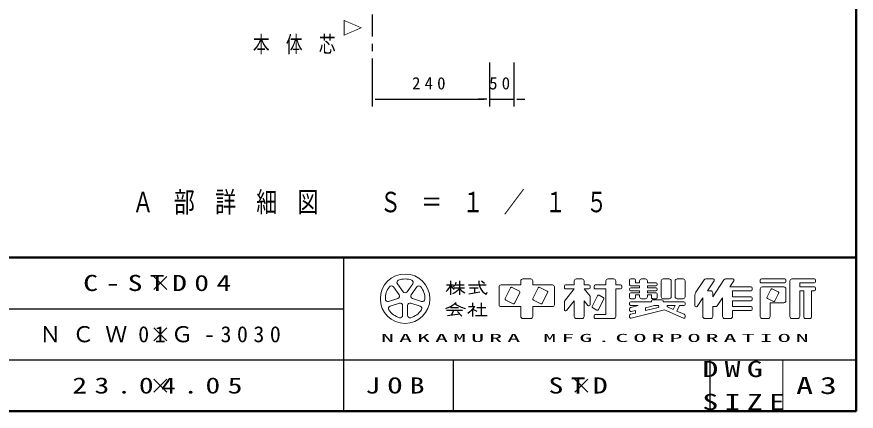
# Model space of a CAD drawing. Units: millimetres on the paper, enlarged 30 times, with parts at other scales. Extents: x -11550 to 5573, y -35640 to 8010.
# Drawn here: x -3437 to 0, y -17820 to -16204 of the extents above; entities that cross this region are included whole.
import ezdxf
from ezdxf.enums import TextEntityAlignment as Align

# ---------------------------------------------------------------- set-up
doc = ezdxf.new("R2010")
doc.units = ezdxf.units.MM
doc.header["$LTSCALE"] = 30
doc.linetypes.add('USER2', pattern=[6, 3, -1, 1, -1])
doc.layers.add('layer1', color=4, linetype='Continuous', lineweight=25)
doc.styles.add('ＭＳ ゴシック', font='')
doc.styles.get('ＭＳ ゴシック').set_extended_font_data('MS Gothic')

# ---------------------------------------------------------------- blocks, each defined once
blk = doc.blocks.new('x')
at = {"color": 0, "linetype": 'Continuous', "lineweight": -2}
for p, q in [((-0.884, -0.884), (0.884, 0.884)), ((0.884, -0.884), (-0.884, 0.884))]:
    blk.add_line(p, q, dxfattribs=at)

msp = doc.modelspace()

# ---------------------------------------------------------------- linework, layer by layer
at = {"layer": 'layer1', "color": 7, "lineweight": 50}
for p, q in [((0, -17820), (0, -9810)), ((-11550, -17190), (0, -17190)), ((-11550, -17820), (0, -17820))]:
    msp.add_line(p, q, dxfattribs=at)
at = {"layer": 'layer1', "linetype": 'USER2'}
msp.add_line((-1981.57, -13314.82), (-1981.57, -16390.9), dxfattribs=at)
at = {"layer": 'layer1'}
for p, q in [((-1981.57, -16390.9), (-1981.57, -16570.9)), ((-1501.57, -16390.9), (-1501.57, -16570.9)), ((-1501.57, -16390.9), (-1501.57, -16570.9)), ((-1401.57, -16390.9), (-1401.57, -16570.9)), ((-1970.32, -16540.9), (-1959.07, -16540.9)), ((-1959.07, -16540.9), (-1524.07, -16540.9)), ((-1524.07, -16540.9), (-1546.57, -16540.9)), ((-1512.82, -16540.9), (-1524.07, -16540.9)), ((-1512.82, -16540.9), (-1524.07, -16540.9)), ((-1501.57, -16540.9), (-1401.57, -16540.9)), ((-1390.32, -16540.9), (-1379.07, -16540.9)), ((-1379.07, -16540.9), (-1356.57, -16540.9)), ((-1660.83, -17286.2), (-1660.83, -17342.9)), ((-1624.38, -17286.2), (-1624.38, -17342.9)), ((-1521.56, -17295.99), (-1534.79, -17287.17)), ((-1677.03, -17302.4), (-1648.68, -17302.4)), ((-1647.46, -17314.55), (-1604.13, -17314.55)), ((-1643.06, -17302.4), (-1605.75, -17302.4)), ((-1587.93, -17302.4), (-1515.03, -17302.4)), ((-1583.88, -17314.55), (-1547.43, -17314.55)), ((-1563.63, -17314.55), (-1563.63, -17334.8)), ((-1586.66, -17339.41), (-1540.6, -17330.19)), ((-1587.93, -17391.5), (-1561.54, -17391.5)), ((-1571.73, -17375.3), (-1571.73, -17391.5)), ((-1535.28, -17375.3), (-1535.28, -17427.95)), ((-1677.03, -17406.49), (-1612.23, -17406.49)), ((-1672.95, -17427.98), (-1623.38, -17420.89)), ((-1660.83, -17395.55), (-1628.43, -17395.55)), ((-1646.98, -17406.49), (-1658.66, -17425.93)), ((-1632.48, -17411.79), (-1614.3, -17429.98)), ((-1571.73, -17402.7), (-1571.73, -17432)), ((-1570.21, -17401.19), (-1553.88, -17410.61)), ((-1553.5, -17395.55), (-1517.05, -17395.55)), ((-1559.58, -17427.95), (-1510.98, -17427.95))]:
    msp.add_line(p, q, dxfattribs=at)
at = {"layer": 'layer1', "color": 6}
for p, q in [((-2100, -17190), (-2100, -17820)), ((-5625, -17400), (-2100, -17400)), ((-7275, -17610), (0, -17610)), ((-600, -17610), (-600, -17820))]:
    msp.add_line(p, q, dxfattribs=at)
at = {"layer": 'layer1', "lineweight": 13}
for p, q in [((-1373.28, -17286.2), (-1373.28, -17302.4)), ((-1365.18, -17278.1), (-1332.78, -17278.1)), ((-1324.68, -17286.2), (-1324.68, -17302.4)), ((-1154.58, -17286.2), (-1154.58, -17302.4)), ((-1146.48, -17278.1), (-1122.18, -17278.1)), ((-1114.08, -17286.2), (-1114.08, -17302.4)), ((-1024.98, -17286.2), (-1024.98, -17302.4)), ((-1016.88, -17278.1), (-992.58, -17278.1)), ((-984.48, -17286.2), (-984.48, -17302.4)), ((-927.78, -17282.96), (-927.78, -17301.59)), ((-922.92, -17278.1), (-908.34, -17278.1)), ((-903.48, -17282.96), (-903.48, -17294.3)), ((-887.28, -17286.2), (-887.28, -17294.3)), ((-862.98, -17278.1), (-879.18, -17278.1)), ((-854.88, -17286.2), (-854.88, -17294.3)), ((-798.18, -17286.2), (-798.18, -17351)), ((-790.08, -17278.1), (-765.78, -17278.1)), ((-757.68, -17286.2), (-757.68, -17351)), ((-741.48, -17286.2), (-741.48, -17351)), ((-733.38, -17278.1), (-709.08, -17278.1)), ((-700.98, -17286.2), (-700.98, -17351)), ((-656.4, -17332.73), (-622.38, -17281.71)), ((-615.64, -17278.1), (-585.86, -17278.1)), ((-609.18, -17326.7), (-581.82, -17285.66)), ((-587.58, -17351), (-541.38, -17281.71)), ((-534.64, -17278.1), (-504.86, -17278.1)), ((-517.38, -17310.5), (-500.82, -17285.66)), ((-393.18, -17282.96), (-393.18, -17289.44)), ((-388.32, -17278.1), (-292.74, -17278.1)), ((-287.88, -17282.96), (-287.88, -17289.44)), ((-271.68, -17286.2), (-271.68, -17432)), ((-263.58, -17278.1), (-171.24, -17278.1)), ((-166.38, -17282.96), (-166.38, -17289.44)), ((-1871.7, -17342.5), (-1895.24, -17310.1)), ((-1878.86, -17298.2), (-1855.32, -17330.6)), ((-1838.94, -17330.6), (-1815.4, -17298.2)), ((-1799.02, -17310.1), (-1822.56, -17342.5)), ((-1462.38, -17310.5), (-1462.38, -17383.4)), ((-1454.28, -17302.4), (-1373.28, -17302.4)), ((-1415.95, -17314.85), (-1437.53, -17357.99)), ((-1379.25, -17327.77), (-1409.43, -17312.67)), ((-1324.68, -17302.4), (-1243.68, -17302.4)), ((-1302.55, -17314.85), (-1324.13, -17357.99)), ((-1265.85, -17327.77), (-1296.03, -17312.67)), ((-1235.58, -17310.5), (-1235.58, -17383.4)), ((-1195.08, -17307.26), (-1195.08, -17313.74)), ((-1154.58, -17318.6), (-1195.08, -17369.23)), ((-1190.22, -17302.4), (-1154.58, -17302.4)), ((-1190.22, -17318.6), (-1154.58, -17318.6)), ((-1114.08, -17302.4), (-1094.64, -17302.4)), ((-1114.08, -17318.6), (-1094.64, -17318.6)), ((-1114.08, -17318.6), (-1089.78, -17348.98)), ((-1089.78, -17307.26), (-1089.78, -17313.74)), ((-1073.58, -17307.26), (-1073.58, -17313.74)), ((-1068.72, -17302.4), (-1024.98, -17302.4)), ((-1068.72, -17318.6), (-1024.98, -17318.6)), ((-1024.98, -17318.6), (-1024.98, -17423.9)), ((-984.48, -17302.4), (-965.04, -17302.4)), ((-984.48, -17318.6), (-965.04, -17318.6)), ((-984.48, -17318.6), (-984.48, -17432)), ((-960.18, -17307.26), (-960.18, -17313.74)), ((-927.78, -17319.41), (-927.78, -17321.84)), ((-922.92, -17306.45), (-887.28, -17306.45)), ((-922.92, -17314.55), (-887.28, -17314.55)), ((-903.48, -17294.3), (-887.28, -17294.3)), ((-887.28, -17306.45), (-887.28, -17314.55)), ((-854.88, -17294.3), (-819.24, -17294.3)), ((-854.88, -17306.45), (-854.88, -17314.55)), ((-854.88, -17306.45), (-819.24, -17306.45)), ((-854.88, -17314.55), (-819.24, -17314.55)), ((-814.38, -17299.16), (-814.38, -17301.59)), ((-814.38, -17319.41), (-814.38, -17321.84)), ((-517.38, -17310.5), (-430.44, -17310.5)), ((-425.58, -17315.36), (-425.58, -17321.84)), ((-393.18, -17318.6), (-393.18, -17432)), ((-388.32, -17294.3), (-292.74, -17294.3)), ((-385.08, -17310.5), (-295.98, -17310.5)), ((-349.99, -17321.33), (-365.09, -17351.51)), ((-343.47, -17319.15), (-319.77, -17331.01)), ((-287.88, -17318.6), (-287.88, -17367.2)), ((-231.18, -17294.3), (-171.24, -17294.3)), ((-231.18, -17294.3), (-231.18, -17310.5)), ((-231.18, -17310.5), (-171.24, -17310.5)), ((-166.38, -17315.36), (-166.38, -17321.84)), ((-1398.65, -17377.43), (-1377.07, -17334.29)), ((-1285.25, -17377.43), (-1263.67, -17334.29)), ((-1089.78, -17348.98), (-1089.78, -17383.72)), ((-1059.55, -17347.25), (-1081.13, -17390.39)), ((-1053.03, -17345.07), (-1035.81, -17353.69)), ((-927.78, -17339.66), (-927.78, -17354.24)), ((-922.92, -17326.7), (-887.28, -17326.7)), ((-922.92, -17334.8), (-887.28, -17334.8)), ((-903.48, -17342.9), (-903.48, -17354.24)), ((-903.48, -17342.9), (-887.28, -17342.9)), ((-887.28, -17326.7), (-887.28, -17334.8)), ((-887.28, -17342.9), (-887.28, -17351)), ((-854.88, -17326.7), (-854.88, -17334.8)), ((-854.88, -17326.7), (-819.24, -17326.7)), ((-854.88, -17334.8), (-819.24, -17334.8)), ((-854.88, -17342.9), (-838.68, -17342.9)), ((-854.88, -17342.9), (-854.88, -17351)), ((-838.68, -17342.9), (-838.68, -17354.24)), ((-814.38, -17339.66), (-814.38, -17354.24)), ((-660.48, -17346.21), (-660.48, -17387.6)), ((-651.58, -17390.3), (-628.08, -17355.05)), ((-628.08, -17355.05), (-628.08, -17432)), ((-609.18, -17326.7), (-595.68, -17326.7)), ((-587.58, -17334.8), (-587.58, -17351)), ((-568.97, -17387.89), (-547.08, -17355.05)), ((-547.08, -17355.05), (-547.08, -17432)), ((-506.58, -17326.7), (-506.58, -17351)), ((-506.58, -17326.7), (-430.44, -17326.7)), ((-506.58, -17351), (-430.44, -17351)), ((-425.58, -17355.86), (-425.58, -17362.34)), ((-317.59, -17337.53), (-332.69, -17367.71)), ((-231.18, -17326.7), (-231.18, -17432)), ((-231.18, -17326.7), (-214.98, -17326.7)), ((-214.98, -17326.7), (-214.98, -17432)), ((-182.58, -17326.7), (-182.58, -17432)), ((-182.58, -17326.7), (-171.24, -17326.7)), ((-1914.85, -17370.46), (-1876.77, -17358.08)), ((-1870.51, -17377.34), (-1908.6, -17389.72)), ((-1857.25, -17427.02), (-1857.25, -17386.97)), ((-1837, -17386.97), (-1837, -17427.02)), ((-1785.66, -17389.72), (-1823.75, -17377.34)), ((-1817.49, -17358.08), (-1779.4, -17370.46)), ((-1454.28, -17391.5), (-1373.28, -17391.5)), ((-1435.35, -17364.51), (-1405.17, -17379.61)), ((-1373.28, -17391.5), (-1373.28, -17432)), ((-1324.68, -17391.5), (-1324.68, -17432)), ((-1324.68, -17391.5), (-1243.68, -17391.5)), ((-1321.95, -17364.51), (-1291.77, -17379.61)), ((-1195.08, -17369.23), (-1195.08, -17403.97)), ((-1154.58, -17367.2), (-1186.42, -17407.01)), ((-1154.58, -17367.2), (-1154.58, -17432)), ((-1114.08, -17367.2), (-1114.08, -17432)), ((-1114.08, -17367.2), (-1098.43, -17386.76)), ((-1033.63, -17360.21), (-1055.21, -17403.35)), ((-927.78, -17376.11), (-927.78, -17382.59)), ((-892.19, -17387.45), (-924.1, -17395.43)), ((-922.92, -17359.1), (-908.34, -17359.1)), ((-922.92, -17371.25), (-838.68, -17371.25)), ((-922.92, -17387.45), (-892.19, -17387.45)), ((-879.18, -17359.1), (-862.98, -17359.1)), ((-825.4, -17387.45), (-862.98, -17396.85)), ((-838.68, -17368.01), (-838.68, -17371.25)), ((-833.82, -17359.1), (-819.24, -17359.1)), ((-833.82, -17363.15), (-794.94, -17363.15)), ((-825.4, -17387.45), (-811.59, -17387.45)), ((-790.08, -17359.1), (-765.78, -17359.1)), ((-790.08, -17368.01), (-790.08, -17371.25)), ((-790.08, -17371.25), (-705.84, -17371.25)), ((-773.14, -17392.1), (-749.05, -17402.81)), ((-772.15, -17387.45), (-741.37, -17387.45)), ((-749.05, -17402.81), (-741.37, -17387.45)), ((-734.23, -17409.4), (-723.25, -17387.45)), ((-733.38, -17359.1), (-709.08, -17359.1)), ((-723.25, -17387.45), (-705.84, -17387.45)), ((-700.98, -17376.11), (-700.98, -17382.59)), ((-587.58, -17391.5), (-587.58, -17432)), ((-587.58, -17391.5), (-575.71, -17391.5)), ((-506.58, -17367.2), (-430.44, -17367.2)), ((-506.58, -17367.2), (-506.58, -17391.5)), ((-506.58, -17391.5), (-430.44, -17391.5)), ((-362.91, -17358.03), (-339.21, -17369.89)), ((-352.68, -17375.3), (-295.98, -17375.3)), ((-352.68, -17375.3), (-352.68, -17432)), ((-1078.95, -17396.91), (-1061.73, -17405.53)), ((-1068.72, -17423.9), (-1024.98, -17423.9)), ((-927.78, -17400.14), (-927.78, -17406.82)), ((-903.48, -17417.83), (-924.1, -17422.98)), ((-784.5, -17404.78), (-921.74, -17439.09)), ((-903.48, -17406.97), (-921.74, -17411.54)), ((-903.48, -17406.97), (-903.48, -17417.83)), ((-810.7, -17394.63), (-862.98, -17407.7)), ((-862.98, -17396.85), (-862.98, -17407.7)), ((-784.5, -17404.78), (-707.81, -17438.86)), ((-734.23, -17409.4), (-703.87, -17422.89)), ((-506.58, -17407.7), (-430.44, -17407.7)), ((-506.58, -17407.7), (-506.58, -17432)), ((-425.58, -17396.36), (-425.58, -17402.84)), ((-1365.18, -17440.1), (-1332.78, -17440.1)), ((-1146.48, -17440.1), (-1122.18, -17440.1)), ((-1073.58, -17428.76), (-1073.58, -17435.24)), ((-1068.72, -17440.1), (-992.58, -17440.1)), ((-927.78, -17427.7), (-927.78, -17434.37)), ((-700.98, -17427.33), (-700.98, -17434.42)), ((-619.98, -17440.1), (-595.68, -17440.1)), ((-538.98, -17440.1), (-514.68, -17440.1)), ((-385.08, -17440.1), (-360.78, -17440.1)), ((-263.58, -17440.1), (-239.28, -17440.1)), ((-206.88, -17440.1), (-190.68, -17440.1))]:
    msp.add_line(p, q, dxfattribs=at)
at = {"layer": 'layer1', "color": 7}
msp.add_line((-1650, -17610), (-1650, -17820), dxfattribs=at)
at = {"layer": 'layer1', "color": 7, "lineweight": 13}
msp.add_line((-300, -17610), (-300, -17820), dxfattribs=at)
at = {"layer": 'layer1', "lineweight": 13}
msp.add_circle((-1847.13, -17359.1), 101.25, dxfattribs=at)
for centre, radius, start, end in [((-1870.67, -17292.25), 10.12, 109.39847, 215.99997), ((-1847.13, -17359.1), 81, 70.60155, 109.39847), ((-1823.59, -17292.25), 10.12, 324, 70.60155), ((-1365.18, -17286.2), 8.1, 89.99998, 179.99996), ((-1332.78, -17286.2), 8.1, 0, 89.99998), ((-1146.48, -17286.2), 8.1, 89.99998, 179.99996), ((-1122.18, -17286.2), 8.1, 0, 89.99998), ((-1016.88, -17286.2), 8.1, 89.99998, 179.99996), ((-992.58, -17286.2), 8.1, 0, 89.99998), ((-922.92, -17282.96), 4.86, 89.99998, 179.99996), ((-908.34, -17282.96), 4.86, 0, 89.99998), ((-879.18, -17286.2), 8.1, 89.99998, 179.99996), ((-862.98, -17286.2), 8.1, 0, 89.99998), ((-790.08, -17286.2), 8.1, 89.99998, 179.99996), ((-765.78, -17286.2), 8.1, 0, 89.99998), ((-733.38, -17286.2), 8.1, 89.99998, 179.99996), ((-709.08, -17286.2), 8.1, 0, 89.99998), ((-615.64, -17286.2), 8.1, 89.99998, 146.30984), ((-585.86, -17282.96), 4.86, 326.31015, 89.99998), ((-534.64, -17286.2), 8.1, 89.99998, 146.3098), ((-504.86, -17282.96), 4.86, 326.31003, 89.99998), ((-388.32, -17282.96), 4.86, 89.99998, 179.99996), ((-292.74, -17282.96), 4.86, 0, 89.99998), ((-263.58, -17286.2), 8.1, 89.99998, 179.99996), ((-171.24, -17282.96), 4.86, 0, 89.99998), ((-1847.13, -17359.1), 81, 142.60154, 181.39846), ((-1903.43, -17316.05), 10.12, 35.99999, 142.60154), ((-1790.82, -17316.05), 10.12, 37.39846, 143.99995), ((-1847.13, -17359.1), 81, 358.60155, 37.39847), ((-1454.28, -17310.5), 8.1, 89.99998, 179.99996), ((-1411.61, -17317.02), 4.86, 63.43492, 153.435), ((-1298.21, -17317.02), 4.86, 63.43492, 153.435), ((-1243.68, -17310.5), 8.1, 0, 89.99998), ((-1190.22, -17307.26), 4.86, 89.99998, 179.99996), ((-1190.22, -17313.74), 4.86, 179.99998, 270.00002), ((-1094.64, -17307.26), 4.86, 0, 89.99998), ((-1094.64, -17313.74), 4.86, 270.00002, 0), ((-1068.72, -17307.26), 4.86, 89.99998, 179.99996), ((-1068.72, -17313.74), 4.86, 179.99998, 270.00002), ((-965.04, -17307.26), 4.86, 0, 89.99998), ((-965.04, -17313.74), 4.86, 270.00002, 0), ((-922.92, -17301.59), 4.86, 179.99998, 270.00002), ((-922.92, -17319.41), 4.86, 89.99998, 179.99996), ((-922.92, -17321.84), 4.86, 179.99998, 270.00002), ((-819.24, -17299.16), 4.86, 0, 89.99998), ((-819.24, -17301.59), 4.86, 270.00002, 0), ((-819.24, -17319.41), 4.86, 0, 89.99998), ((-819.24, -17321.84), 4.86, 270.00002, 0), ((-430.44, -17315.36), 4.86, 0, 89.99998), ((-430.44, -17321.84), 4.86, 270.00002, 0), ((-388.32, -17289.44), 4.86, 179.99998, 270.00002), ((-385.08, -17318.6), 8.1, 89.99998, 179.99996), ((-345.65, -17323.5), 4.86, 63.43447, 153.43474), ((-295.98, -17318.6), 8.1, 0, 89.99998), ((-292.74, -17289.44), 4.86, 270.00002, 0), ((-171.24, -17289.44), 4.86, 270.00002, 0), ((-171.24, -17315.36), 4.86, 0, 89.99998), ((-171.24, -17321.84), 4.86, 270.00002, 0), ((-1879.89, -17348.45), 10.12, 287.99998, 35.99999), ((-1847.13, -17324.65), 10.12, 215.99998, 324), ((-1814.36, -17348.45), 10.12, 143.99996, 251.99999), ((-1381.42, -17332.11), 4.86, 333.4349, 63.43487), ((-1268.02, -17332.11), 4.86, 333.4349, 63.43487), ((-1055.21, -17349.42), 4.86, 63.43487, 153.43498), ((-1037.98, -17358.03), 4.86, 333.43492, 63.43493), ((-922.92, -17339.66), 4.86, 89.99998, 179.99996), ((-922.92, -17354.24), 4.86, 179.99998, 270.00002), ((-908.34, -17354.24), 4.86, 270.00002, 0), ((-879.18, -17351), 8.1, 179.99998, 270.00002), ((-862.98, -17351), 8.1, 270.00002, 0), ((-833.82, -17354.24), 4.86, 179.99998, 270.00002), ((-819.24, -17339.66), 4.86, 0, 89.99998), ((-819.24, -17354.24), 4.86, 270.00002, 0), ((-790.08, -17351), 8.1, 179.99998, 270.00002), ((-765.78, -17351), 8.1, 270.00002, 0), ((-733.38, -17351), 8.1, 179.99998, 270.00002), ((-709.08, -17351), 8.1, 270.00002, 0), ((-636.18, -17346.21), 24.3, 146.30999, 179.99996), ((-595.68, -17334.8), 8.1, 0, 89.99998), ((-430.44, -17355.86), 4.86, 0, 89.99998), ((-360.74, -17353.69), 4.86, 153.43517, 243.43529), ((-321.94, -17335.35), 4.86, 333.43483, 63.43447), ((-1917.98, -17360.83), 10.12, 181.39848, 287.99997), ((-1905.47, -17399.35), 10.12, 107.99999, 214.60154), ((-1867.38, -17386.97), 10.12, 359.99997, 107.99999), ((-1826.88, -17386.97), 10.12, 71.99997, 179.99999), ((-1788.79, -17399.35), 10.12, 325.39847, 71.99996), ((-1776.28, -17360.83), 10.12, 252.00001, 358.60156), ((-1454.28, -17383.4), 8.1, 179.99998, 270.00002), ((-1433.18, -17360.17), 4.86, 153.43495, 243.43485), ((-1402.99, -17375.26), 4.86, 243.43498, 333.43496), ((-1319.78, -17360.17), 4.86, 153.43495, 243.43485), ((-1289.59, -17375.26), 4.86, 243.43498, 333.43496), ((-1243.68, -17383.4), 8.1, 270.00002, 0), ((-1094.64, -17383.72), 4.86, 218.65962, 0), ((-1076.78, -17392.57), 4.86, 153.43487, 243.4348), ((-922.92, -17376.11), 4.86, 89.99998, 179.99996), ((-922.92, -17382.59), 4.86, 179.99998, 270.00002), ((-833.82, -17368.01), 4.86, 89.99998, 179.99996), ((-811.59, -17391.1), 3.65, 284.0365, 89.99998), ((-794.94, -17368.01), 4.86, 0, 89.99998), ((-772.15, -17389.88), 2.43, 89.99998, 246.03817), ((-705.84, -17376.11), 4.86, 0, 89.99998), ((-705.84, -17382.59), 4.86, 270.00002, 0), ((-655.62, -17387.6), 4.86, 179.99998, 326.30997), ((-575.71, -17383.4), 8.1, 270.00002, 326.31002), ((-430.44, -17362.34), 4.86, 270.00002, 0), ((-430.44, -17396.36), 4.86, 0, 89.99998), ((-337.03, -17365.54), 4.86, 243.43534, 333.4349), ((-295.98, -17367.2), 8.1, 270.00002, 0), ((-1847.13, -17359.1), 81, 214.60156, 253.39848), ((-1847.13, -17359.1), 81, 286.60155, 325.39847), ((-1190.22, -17403.97), 4.86, 179.99998, 321.34037), ((-1068.72, -17428.76), 4.86, 89.99998, 179.99996), ((-1059.55, -17401.18), 4.86, 243.43487, 333.43498), ((-922.92, -17400.14), 4.86, 104.03614, 179.99996), ((-922.92, -17406.82), 4.86, 179.99998, 284.03612), ((-922.92, -17427.7), 4.86, 104.03614, 179.99996), ((-705.84, -17427.33), 4.86, 0, 66.03701), ((-430.44, -17402.84), 4.86, 270.00002, 0), ((-1867.38, -17427.02), 10.12, 253.39847, 359.99997), ((-1826.88, -17427.02), 10.12, 179.99999, 286.60154), ((-1365.18, -17432), 8.1, 179.99998, 270.00002), ((-1332.78, -17432), 8.1, 270.00002, 0), ((-1146.48, -17432), 8.1, 179.99998, 270.00002), ((-1122.18, -17432), 8.1, 270.00002, 0), ((-1068.72, -17435.24), 4.86, 179.99998, 270.00002), ((-992.58, -17432), 8.1, 270.00002, 0), ((-922.92, -17434.37), 4.86, 179.99998, 284.03612), ((-705.84, -17434.42), 4.86, 246.03699, 0), ((-619.98, -17432), 8.1, 179.99998, 270.00002), ((-595.68, -17432), 8.1, 270.00002, 0), ((-538.98, -17432), 8.1, 179.99998, 270.00002), ((-514.68, -17432), 8.1, 270.00002, 0), ((-385.08, -17432), 8.1, 179.99998, 270.00002), ((-360.78, -17432), 8.1, 270.00002, 0), ((-263.58, -17432), 8.1, 179.99998, 270.00002), ((-239.28, -17432), 8.1, 270.00002, 0), ((-206.88, -17432), 8.1, 179.99998, 270.00002), ((-190.68, -17432), 8.1, 270.00002, 0)]:
    msp.add_arc(centre, radius, start, end, dxfattribs=at)
at = {"layer": 'layer1'}
for centre, radius, start, end in [((-1486.89, -17289.17), 58.59, 177.09472, 240.51891), ((-1723.98, -17277.48), 68.54, 311.36185, 337.13638), ((-1601.5, -17267.18), 70.35, 212.50346, 230.00631), ((-1691.21, -17255.45), 91.02, 295.86917, 317.23866), ((-1680.07, -17278.59), 44.01, 313.72108, 343.54317), ((-1557.55, -17255.45), 91.02, 222.76131, 240.10806), ((-1546.19, -17315.86), 38.98, 321.42112, 334.8249), ((-1706.94, -17302.3), 99.61, 285.11261, 313.40619), ((-1583.1, -17304.19), 95.76, 231.17281, 259.75506), ((-1669.8, -17303.22), 139.7, 304.87257, 320.80411)]:
    msp.add_arc(centre, radius, start, end, dxfattribs=at)

# ---------------------------------------------------------------- block references
at = {"layer": 'layer1', "color": 7, "xscale": 30, "yscale": 30}
for p in [(-2850, -17295), (-2850, -17505), (-2850, -17715), (-1125, -17715)]:
    msp.add_blockref('x', p, dxfattribs=at)

# ---------------------------------------------------------------- texts
at = {"layer": 'layer1', "color": 20, "style": 'ＭＳ ゴシック', "width": 0.75}
msp.add_text('△', height=67.08, rotation=270, dxfattribs=at).set_placement((-2119.36, -16214.57), align=Align.BOTTOM_LEFT)
at = {"layer": 'layer1', "color": 20, "insert": (-2470.82, -16357.39), "char_height": 67.08, "attachment_point": 7, "style": 'ＭＳ ゴシック'}
msp.add_mtext('\\T1.97;\\W0.75;本体芯', dxfattribs=at)
at = {"layer": 'layer1', "color": 3, "char_height": 50.26, "attachment_point": 5, "style": 'ＭＳ ゴシック'}
for s, insert in [('\\T1.5;240', (-1741.57, -16476.63)), ('\\T1.5;50', (-1451.57, -16476.63))]:
    msp.add_mtext(s, dxfattribs=dict(at, insert=insert))
at = {"layer": 'layer1', "color": 6, "insert": (-2963.12, -17014.64), "char_height": 83.8, "attachment_point": 7, "style": 'ＭＳ ゴシック'}
msp.add_mtext('\\T1.97;\\W0.75;Ａ部詳細図\u3000Ｓ＝１／１５', dxfattribs=at)
at = {"layer": 'layer1', "color": 7, "char_height": 65.98, "attachment_point": 4, "style": 'ＭＳ ゴシック'}
for s, insert in [('\\T1.5;\\W1.35;C-STD04', (-3165, -17295)), ('\\T1.5;ＮＣＷ01Ｇ-3030', (-3345, -17505)), ('\\T1.5;\\W1.35;23.04.05', (-3210, -17715)), ('\\T1.5;\\W1.35;STD', (-1260, -17715))]:
    msp.add_mtext(s, dxfattribs=dict(at, insert=insert))
at = {"layer": 'layer1', "attachment_point": 4, "style": 'ＭＳ ゴシック'}
for s, insert, char_height in [('\\T1.4;\\W2.35;NAKAMURA\\~MFG.CORPORATION', (-1945.66, -17520), 32.99), ('\\T1.4;\\W1.45;DWG', (-630, -17647.5), 65.98), ('\\T1.5;\\W1.35;JOB', (-2010, -17715), 65.98), ('\\T1.4;\\W1.45;A3', (-246, -17715), 70.38), ('\\T1.4;\\W1.45;SIZE', (-630, -17782.5), 65.98)]:
    msp.add_mtext(s, dxfattribs=dict(at, insert=insert, char_height=char_height))

doc.saveas('drawing.dxf')
